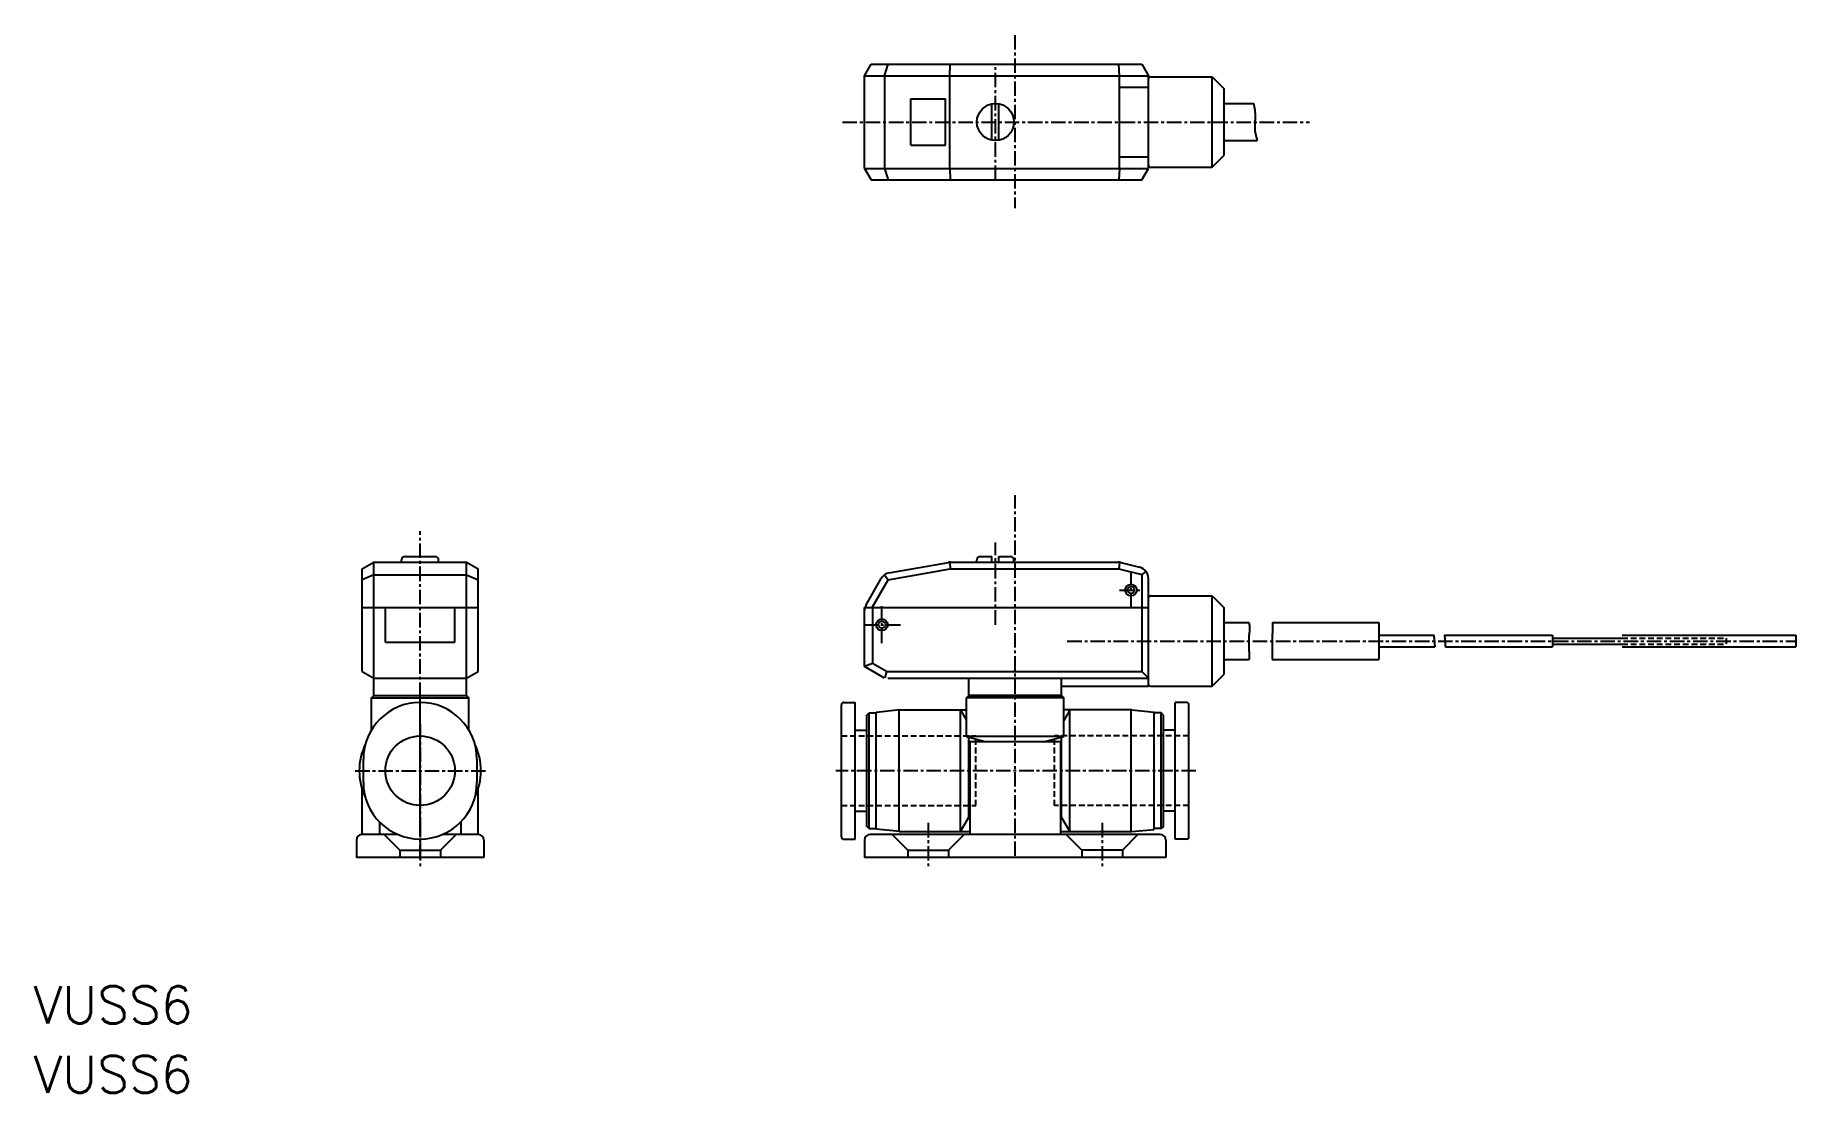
# Model space of a CAD drawing. Extents: x -12 to 140, y -15 to 77.
import ezdxf

# ---------------------------------------------------------------- set-up
doc = ezdxf.new("R2010")
doc.units = 0
doc.linetypes.add('CENTER', pattern=[2, 1.25, -0.25, 0.25, -0.25])
doc.linetypes.add('DASHED', pattern=[0.75, 0.5, -0.25])
doc.layers.get('0').update_dxf_attribs({"linetype": 'CONTINUOUS'})
doc.layers.add('CENTER', color=1, linetype='CENTER')
doc.styles.get("Standard").update_dxf_attribs({"font": 'txt.shx'})

msp = doc.modelspace()

# ---------------------------------------------------------------- linework, layer by layer
at = {"color": 7, "linetype": 'CONTINUOUS'}
for p, q in [((59.64, 73.29), (60.22, 74.29)), ((59.64, 73.29), (84.14, 73.29)), ((59.64, 65.29), (59.64, 73.29)), ((60.22, 74.29), (83.56, 74.29)), ((61.37, 73.29), (61.68, 74.29)), ((61.37, 73.29), (61.37, 65.29)), ((66.99, 73.29), (67.04, 74.29)), ((66.99, 65.29), (66.99, 73.29)), ((81.64, 73.29), (81.58, 74.29)), ((81.64, 72.29), (81.64, 73.29)), ((83.56, 74.29), (84.14, 73.29)), ((84.14, 65.29), (84.14, 73.29)), ((84.34, 73.19), (89.64, 73.19)), ((89.64, 73.19), (90.64, 72.19)), ((89.64, 65.39), (89.64, 73.19)), ((81.64, 66.29), (81.64, 72.29)), ((81.64, 72.29), (84.14, 72.29)), ((90.64, 72.19), (90.64, 66.39)), ((63.64, 71.29), (66.64, 71.29)), ((63.64, 67.29), (63.64, 71.29)), ((66.64, 67.29), (66.64, 71.29)), ((70.64, 67.72), (70.64, 70.86)), ((71.24, 67.72), (71.24, 70.86)), ((90.64, 70.89), (93.22, 70.89)), ((63.64, 67.29), (66.64, 67.29)), ((90.64, 67.69), (93.53, 67.69)), ((81.64, 65.29), (81.64, 66.29)), ((81.64, 66.29), (84.14, 66.29)), ((84.34, 65.39), (89.64, 65.39)), ((89.64, 65.39), (90.64, 66.39)), ((59.64, 65.29), (60.22, 64.29)), ((59.64, 65.29), (84.14, 65.29)), ((60.22, 64.29), (83.56, 64.29)), ((61.37, 65.29), (61.68, 64.29)), ((66.99, 65.29), (67.04, 64.29)), ((81.64, 65.29), (81.58, 64.29)), ((83.56, 64.29), (84.14, 65.29)), ((16.29, 30.71), (17.29, 31.29)), ((16.29, 21.87), (16.29, 30.71)), ((17.29, 27.39), (17.29, 31.29)), ((17.29, 31.29), (25.29, 31.29)), ((19.69, 31.29), (19.69, 31.49)), ((19.99, 31.79), (22.59, 31.79)), ((22.89, 31.29), (22.89, 31.49)), ((25.29, 31.29), (26.29, 30.71)), ((25.29, 27.39), (25.29, 31.29)), ((26.29, 21.87), (26.29, 30.71)), ((61.68, 29.77), (67.04, 30.71)), ((61.77, 30.37), (66.9, 31.27)), ((66.99, 31.28), (67.04, 30.71)), ((67.04, 30.71), (81.58, 30.71)), ((67.07, 31.29), (81.52, 31.29)), ((69.34, 31.29), (69.34, 31.49)), ((69.64, 31.79), (70.64, 31.79)), ((70.64, 31.29), (70.64, 31.79)), ((71.24, 31.29), (71.24, 31.79)), ((71.24, 31.79), (72.24, 31.79)), ((72.54, 31.29), (72.54, 31.49)), ((81.64, 31.28), (81.58, 30.71)), ((81.58, 30.71), (83.56, 30.22)), ((81.76, 31.26), (83.38, 30.85)), ((83.93, 30.5), (83.56, 30.22)), ((17.29, 30.2), (16.29, 29.77)), ((17.29, 30.2), (25.29, 30.2)), ((25.29, 30.2), (26.29, 29.77)), ((59.77, 27.62), (61.08, 29.88)), ((60.31, 27.39), (61.68, 29.77)), ((61.37, 30.2), (61.68, 29.77)), ((83.56, 30.22), (83.56, 27.39)), ((84.14, 24.49), (84.14, 29.88)), ((16.29, 27.39), (26.29, 27.39)), ((17.29, 21.29), (17.29, 27.39)), ((18.29, 24.39), (18.29, 27.39)), ((24.29, 24.39), (24.29, 27.39)), ((25.29, 21.29), (25.29, 27.39)), ((59.64, 22.29), (59.64, 27.39)), ((59.64, 27.39), (84.14, 27.39)), ((60.32, 27.39), (60.32, 22.56)), ((83.56, 27.39), (83.56, 21.87)), ((84.34, 28.39), (89.64, 28.39)), ((89.64, 20.59), (89.64, 28.39)), ((89.64, 28.39), (90.64, 27.39)), ((90.64, 27.39), (90.64, 21.59)), ((90.64, 26.09), (92.8, 26.09)), ((94.84, 26.09), (104.01, 26.09)), ((104.01, 26.09), (104.01, 22.89)), ((18.29, 24.39), (24.29, 24.39)), ((84.14, 20.59), (84.14, 24.49)), ((104.01, 24.99), (108.76, 24.99)), ((109.68, 24.99), (119.01, 24.99)), ((119.01, 24.99), (119.01, 23.99)), ((119.01, 24.74), (125.01, 24.74)), ((125.01, 24.99), (140.01, 24.99)), ((140.01, 24.99), (140.01, 23.99)), ((90.64, 22.89), (92.83, 22.89)), ((94.83, 22.89), (104.01, 22.89)), ((104.01, 23.99), (108.85, 23.99)), ((109.78, 23.99), (119.01, 23.99)), ((119.01, 24.23), (125.01, 24.23)), ((125.01, 23.99), (140.01, 23.99)), ((16.29, 21.87), (17.29, 21.29)), ((17.29, 19.79), (17.29, 21.29)), ((17.29, 19.79), (17.29, 21.29)), ((17.29, 21.29), (25.29, 21.29)), ((25.29, 21.29), (26.29, 21.87)), ((25.29, 19.79), (25.29, 21.29)), ((25.29, 19.79), (25.29, 21.29)), ((60.32, 22.56), (59.64, 22.29)), ((61.37, 21.29), (59.64, 22.29)), ((61.53, 21.87), (60.32, 22.56)), ((61.53, 21.87), (61.38, 21.32)), ((61.53, 21.87), (83.56, 21.87)), ((61.64, 21.29), (84.14, 21.29)), ((68.64, 19.79), (68.64, 21.29)), ((68.64, 19.79), (68.64, 21.29)), ((76.64, 19.79), (76.64, 21.29)), ((76.64, 19.79), (76.64, 21.29)), ((83.56, 21.87), (84.14, 21.29)), ((89.64, 20.59), (90.64, 21.59)), ((17.09, 19.59), (17.29, 19.79)), ((17.29, 19.79), (17.29, 20.79)), ((17.29, 19.79), (25.29, 19.79)), ((17.29, 19.79), (25.29, 19.79)), ((17.29, 19.79), (25.29, 19.79)), ((25.29, 19.79), (25.29, 20.79)), ((25.29, 19.79), (25.49, 19.59)), ((68.64, 19.79), (68.44, 19.59)), ((68.44, 19.59), (68.64, 19.79)), ((68.62, 19.79), (76.64, 19.79)), ((68.64, 19.79), (76.64, 19.79)), ((76.64, 19.79), (68.64, 19.79)), ((68.64, 19.79), (76.64, 19.79)), ((68.67, 19.79), (76.67, 19.79)), ((76.64, 19.79), (76.64, 20.59)), ((76.64, 20.59), (84.14, 20.59)), ((76.64, 19.79), (76.84, 19.59)), ((76.84, 19.59), (76.64, 19.79)), ((84.34, 20.59), (89.64, 20.59)), ((17.09, 19.59), (25.49, 19.59)), ((17.09, 16.81), (17.09, 19.59)), ((25.49, 16.81), (25.49, 19.59)), ((57.64, 7.59), (57.64, 18.99)), ((57.84, 19.19), (58.84, 19.19)), ((58.84, 7.39), (58.84, 19.19)), ((59.84, 18.09), (60.04, 18.29)), ((60.04, 18.29), (60.64, 18.29)), ((60.04, 8.29), (60.04, 18.29)), ((62.7, 18.54), (60.64, 18.33)), ((60.64, 8.24), (60.64, 18.34)), ((62.64, 8.04), (62.64, 18.54)), ((62.64, 18.54), (68.44, 18.54)), ((67.92, 8.04), (67.92, 18.54)), ((67.92, 18.54), (68.44, 17.63)), ((68.44, 16.24), (68.44, 19.59)), ((76.84, 19.59), (68.44, 19.59)), ((68.44, 18.54), (68.44, 19.59)), ((76.84, 18.54), (76.84, 19.59)), ((76.84, 16.24), (76.84, 19.59)), ((77.36, 18.54), (76.84, 17.63)), ((82.7, 18.54), (76.84, 18.54)), ((77.36, 8.04), (77.36, 18.54)), ((82.64, 8.04), (82.64, 18.54)), ((82.7, 18.54), (84.64, 18.34)), ((84.64, 8.23), (84.64, 18.34)), ((85.24, 18.29), (84.64, 18.29)), ((85.44, 18.09), (85.24, 18.29)), ((85.24, 8.29), (85.24, 18.29)), ((86.44, 7.39), (86.44, 19.19)), ((87.44, 19.19), (86.44, 19.19)), ((87.64, 7.59), (87.64, 18.99)), ((58.84, 16.79), (59.84, 16.79)), ((59.84, 8.49), (59.84, 18.09)), ((85.44, 8.49), (85.44, 18.09)), ((86.44, 16.79), (85.44, 16.79)), ((68.44, 16.24), (70.18, 15.79)), ((76.84, 16.24), (68.44, 16.24)), ((68.64, 9.29), (68.64, 16.19)), ((76.54, 15.79), (68.74, 15.79)), ((68.74, 15.79), (68.74, 7.79)), ((75.1, 15.79), (76.84, 16.24)), ((76.54, 15.79), (76.54, 7.79)), ((76.64, 9.29), (76.64, 16.19)), ((16.39, 12.29), (16.39, 14.29)), ((26.19, 14.29), (26.19, 12.29)), ((16.29, 7.79), (16.29, 11.69)), ((26.29, 7.79), (26.29, 11.81)), ((58.84, 9.79), (59.84, 9.79)), ((67.92, 8.04), (68.64, 9.29)), ((68.74, 9.29), (68.64, 9.29)), ((76.64, 9.29), (76.54, 9.29)), ((77.36, 8.04), (76.64, 9.29)), ((86.44, 9.79), (85.44, 9.79)), ((19.35, 7.79), (16.29, 7.79)), ((17.79, 8.82), (17.79, 7.79)), ((18.19, 7.79), (19.54, 6.44)), ((24.39, 7.79), (23.04, 6.44)), ((26.29, 7.79), (23.23, 7.79)), ((24.79, 8.86), (24.79, 7.79)), ((59.84, 8.49), (60.04, 8.29)), ((60.04, 8.29), (60.64, 8.29)), ((85.14, 7.79), (60.14, 7.79)), ((62.7, 8.04), (60.64, 8.24)), ((62.04, 7.79), (63.39, 6.44)), ((62.64, 8.04), (68.74, 8.04)), ((68.24, 7.79), (66.89, 6.44)), ((76.54, 8.04), (82.7, 8.04)), ((77.04, 7.79), (78.39, 6.44)), ((83.24, 7.79), (81.89, 6.44)), ((82.7, 8.04), (84.64, 8.23)), ((85.24, 8.29), (84.64, 8.29)), ((85.44, 8.49), (85.24, 8.29)), ((15.79, 7.29), (15.79, 5.79)), ((19.54, 6.44), (23.04, 6.44)), ((19.54, 6.44), (19.54, 5.79)), ((23.04, 6.44), (23.04, 5.79)), ((26.79, 7.29), (26.79, 5.79)), ((57.84, 7.39), (58.84, 7.39)), ((59.64, 7.29), (59.64, 5.79)), ((63.39, 6.44), (66.89, 6.44)), ((63.39, 6.44), (63.39, 5.79)), ((66.89, 6.44), (66.89, 5.79)), ((81.89, 6.44), (78.39, 6.44)), ((78.39, 6.44), (78.39, 5.79)), ((81.89, 6.44), (81.89, 5.79)), ((85.64, 7.29), (85.64, 5.79)), ((87.44, 7.39), (86.44, 7.39)), ((26.79, 5.79), (15.79, 5.79)), ((85.64, 5.79), (59.64, 5.79))]:
    msp.add_line(p, q, dxfattribs=at)
at = {"color": 3, "linetype": 'DASHED'}
for p, q in [((125.01, 24.74), (134.01, 24.74)), ((134.01, 24.74), (134.01, 24.23)), ((125.01, 24.23), (134.01, 24.23)), ((57.64, 16.29), (69.24, 16.29)), ((69.24, 10.29), (69.24, 16.29)), ((76.04, 10.29), (76.04, 16.29)), ((87.64, 16.29), (76.04, 16.29)), ((57.64, 10.29), (69.24, 10.29)), ((87.64, 10.29), (76.04, 10.29))]:
    msp.add_line(p, q, dxfattribs=at)
at = {"color": 7, "linetype": 'CONTINUOUS'}
for points in [[(93.22, 70.89, 0), (93.22, 70.88, 0), (93.22, 70.86, 0), (93.23, 70.85, 0), (93.23, 70.84, 0), (93.23, 70.83, 0), (93.23, 70.81, 0), (93.24, 70.8, 0), (93.24, 70.79, 0), (93.24, 70.78, 0), (93.24, 70.76, 0), (93.25, 70.75, 0), (93.25, 70.74, 0), (93.25, 70.73, 0), (93.25, 70.71, 0), (93.26, 70.7, 0), (93.26, 70.69, 0), (93.26, 70.68, 0), (93.26, 70.67, 0), (93.27, 70.65, 0), (93.27, 70.64, 0), (93.27, 70.63, 0), (93.27, 70.61, 0), (93.28, 70.6, 0), (93.28, 70.59, 0), (93.28, 70.58, 0), (93.28, 70.56, 0), (93.28, 70.55, 0), (93.29, 70.54, 0), (93.29, 70.53, 0), (93.29, 70.51, 0), (93.29, 70.5, 0), (93.29, 70.49, 0), (93.3, 70.48, 0), (93.3, 70.46, 0), (93.3, 70.45, 0), (93.3, 70.44, 0), (93.3, 70.43, 0), (93.3, 70.41, 0), (93.31, 70.4, 0), (93.31, 70.39, 0), (93.31, 70.38, 0), (93.31, 70.36, 0), (93.31, 70.35, 0), (93.31, 70.34, 0), (93.32, 70.33, 0), (93.32, 70.31, 0), (93.32, 70.3, 0), (93.32, 70.29, 0), (93.32, 70.28, 0), (93.32, 70.26, 0), (93.32, 70.25, 0), (93.32, 70.24, 0), (93.33, 70.23, 0), (93.33, 70.21, 0), (93.33, 70.2, 0), (93.33, 70.19, 0), (93.33, 70.17, 0), (93.33, 70.16, 0), (93.33, 70.15, 0), (93.33, 70.14, 0), (93.33, 70.12, 0), (93.33, 70.11, 0), (93.34, 70.1, 0), (93.34, 70.09, 0), (93.34, 70.07, 0), (93.34, 70.06, 0), (93.34, 70.05, 0), (93.34, 70.04, 0), (93.34, 70.02, 0), (93.34, 70.01, 0), (93.34, 70, 0), (93.34, 69.99, 0), (93.34, 69.97, 0), (93.34, 69.96, 0), (93.34, 69.95, 0), (93.34, 69.93, 0), (93.34, 69.92, 0), (93.34, 69.91, 0), (93.34, 69.9, 0), (93.34, 69.88, 0), (93.34, 69.87, 0), (93.34, 69.86, 0), (93.34, 69.85, 0), (93.34, 69.83, 0), (93.34, 69.82, 0), (93.34, 69.81, 0), (93.34, 69.8, 0), (93.34, 69.78, 0), (93.34, 69.77, 0), (93.34, 69.76, 0), (93.34, 69.74, 0), (93.34, 69.73, 0), (93.34, 69.72, 0), (93.34, 69.71, 0), (93.34, 69.69, 0), (93.34, 69.68, 0), (93.34, 69.67, 0), (93.34, 69.66, 0), (93.34, 69.64, 0), (93.34, 69.63, 0), (93.34, 69.62, 0), (93.34, 69.61, 0), (93.34, 69.59, 0), (93.34, 69.58, 0), (93.34, 69.57, 0), (93.34, 69.55, 0), (93.34, 69.54, 0), (93.34, 69.53, 0), (93.34, 69.52, 0), (93.34, 69.5, 0), (93.34, 69.49, 0), (93.34, 69.48, 0), (93.34, 69.47, 0), (93.34, 69.45, 0), (93.34, 69.44, 0), (93.33, 69.43, 0), (93.33, 69.41, 0), (93.33, 69.4, 0), (93.33, 69.39, 0), (93.33, 69.38, 0), (93.33, 69.36, 0), (93.33, 69.35, 0), (93.33, 69.34, 0), (93.33, 69.33, 0), (93.33, 69.31, 0), (93.33, 69.3, 0), (93.33, 69.29, 0), (93.33, 69.27, 0), (93.33, 69.26, 0), (93.33, 69.25, 0), (93.33, 69.24, 0), (93.33, 69.22, 0), (93.32, 69.21, 0), (93.32, 69.2, 0), (93.32, 69.19, 0), (93.32, 69.17, 0), (93.32, 69.16, 0), (93.32, 69.15, 0), (93.32, 69.13, 0), (93.32, 69.12, 0), (93.32, 69.11, 0), (93.32, 69.1, 0), (93.32, 69.08, 0), (93.32, 69.07, 0), (93.32, 69.06, 0), (93.32, 69.05, 0), (93.32, 69.03, 0), (93.31, 69.02, 0), (93.31, 69.01, 0), (93.31, 68.99, 0), (93.31, 68.98, 0), (93.31, 68.97, 0), (93.31, 68.96, 0), (93.31, 68.94, 0), (93.31, 68.93, 0), (93.31, 68.92, 0), (93.31, 68.91, 0), (93.31, 68.89, 0), (93.31, 68.88, 0), (93.31, 68.87, 0), (93.31, 68.85, 0), (93.31, 68.84, 0), (93.31, 68.83, 0), (93.31, 68.82, 0), (93.31, 68.8, 0), (93.31, 68.79, 0), (93.31, 68.78, 0), (93.31, 68.77, 0), (93.31, 68.75, 0), (93.31, 68.74, 0), (93.31, 68.73, 0), (93.31, 68.72, 0), (93.31, 68.7, 0), (93.31, 68.69, 0), (93.32, 68.68, 0), (93.32, 68.66, 0), (93.32, 68.65, 0), (93.32, 68.64, 0), (93.32, 68.63, 0), (93.32, 68.61, 0), (93.32, 68.6, 0), (93.32, 68.59, 0), (93.32, 68.58, 0), (93.32, 68.56, 0), (93.33, 68.55, 0), (93.33, 68.54, 0), (93.33, 68.53, 0), (93.33, 68.51, 0), (93.33, 68.5, 0), (93.33, 68.49, 0), (93.34, 68.48, 0), (93.34, 68.46, 0), (93.34, 68.45, 0), (93.34, 68.44, 0), (93.35, 68.43, 0), (93.35, 68.42, 0), (93.35, 68.4, 0), (93.35, 68.39, 0), (93.36, 68.38, 0), (93.36, 68.37, 0), (93.36, 68.35, 0), (93.36, 68.34, 0), (93.37, 68.33, 0), (93.37, 68.32, 0), (93.37, 68.3, 0), (93.37, 68.29, 0), (93.38, 68.28, 0), (93.38, 68.27, 0), (93.38, 68.25, 0), (93.39, 68.24, 0), (93.39, 68.23, 0), (93.39, 68.22, 0), (93.4, 68.21, 0), (93.4, 68.19, 0), (93.4, 68.18, 0), (93.41, 68.17, 0), (93.41, 68.16, 0), (93.41, 68.14, 0), (93.42, 68.13, 0), (93.42, 68.12, 0), (93.42, 68.11, 0), (93.43, 68.09, 0), (93.43, 68.08, 0), (93.43, 68.07, 0), (93.44, 68.06, 0), (93.44, 68.05, 0), (93.44, 68.03, 0), (93.45, 68.02, 0), (93.45, 68.01, 0), (93.45, 68, 0), (93.46, 67.98, 0), (93.46, 67.97, 0), (93.46, 67.96, 0), (93.47, 67.95, 0), (93.47, 67.93, 0), (93.47, 67.92, 0), (93.48, 67.91, 0), (93.48, 67.9, 0), (93.48, 67.89, 0), (93.49, 67.87, 0), (93.49, 67.86, 0), (93.49, 67.85, 0), (93.5, 67.84, 0), (93.5, 67.82, 0), (93.5, 67.81, 0), (93.51, 67.8, 0), (93.51, 67.79, 0), (93.51, 67.77, 0), (93.51, 67.76, 0), (93.52, 67.75, 0), (93.52, 67.74, 0), (93.52, 67.73, 0), (93.53, 67.71, 0), (93.53, 67.7, 0), (93.53, 67.69, 0)], [(92.8, 26.09, 0), (92.81, 26.07, 0), (92.81, 26.06, 0), (92.81, 26.05, 0), (92.82, 26.03, 0), (92.82, 26.02, 0), (92.82, 26.01, 0), (92.83, 25.99, 0), (92.83, 25.98, 0), (92.83, 25.96, 0), (92.84, 25.95, 0), (92.84, 25.94, 0), (92.84, 25.92, 0), (92.84, 25.91, 0), (92.84, 25.89, 0), (92.85, 25.88, 0), (92.85, 25.86, 0), (92.85, 25.85, 0), (92.85, 25.84, 0), (92.85, 25.82, 0), (92.86, 25.81, 0), (92.86, 25.79, 0), (92.86, 25.78, 0), (92.86, 25.77, 0), (92.86, 25.75, 0), (92.86, 25.74, 0), (92.86, 25.72, 0), (92.86, 25.71, 0), (92.86, 25.69, 0), (92.86, 25.68, 0), (92.86, 25.67, 0), (92.86, 25.65, 0), (92.86, 25.64, 0), (92.86, 25.62, 0), (92.86, 25.61, 0), (92.86, 25.59, 0), (92.86, 25.58, 0), (92.86, 25.56, 0), (92.86, 25.55, 0), (92.86, 25.54, 0), (92.86, 25.52, 0), (92.86, 25.51, 0), (92.86, 25.49, 0), (92.86, 25.48, 0), (92.86, 25.46, 0), (92.86, 25.45, 0), (92.86, 25.44, 0), (92.86, 25.42, 0), (92.86, 25.41, 0), (92.86, 25.39, 0), (92.86, 25.38, 0), (92.85, 25.36, 0), (92.85, 25.35, 0), (92.85, 25.33, 0), (92.85, 25.32, 0), (92.85, 25.3, 0), (92.85, 25.29, 0), (92.85, 25.28, 0), (92.85, 25.26, 0), (92.85, 25.25, 0), (92.84, 25.23, 0), (92.84, 25.22, 0), (92.84, 25.2, 0), (92.84, 25.19, 0), (92.84, 25.17, 0), (92.84, 25.16, 0), (92.84, 25.15, 0), (92.84, 25.13, 0), (92.83, 25.12, 0), (92.83, 25.1, 0), (92.83, 25.09, 0), (92.83, 25.07, 0), (92.83, 25.06, 0), (92.83, 25.04, 0), (92.83, 25.03, 0), (92.83, 25.01, 0), (92.83, 25, 0), (92.82, 24.99, 0), (92.82, 24.97, 0), (92.82, 24.96, 0), (92.82, 24.94, 0), (92.82, 24.93, 0), (92.82, 24.91, 0), (92.82, 24.9, 0), (92.82, 24.88, 0), (92.82, 24.87, 0), (92.82, 24.86, 0), (92.82, 24.84, 0), (92.82, 24.83, 0), (92.82, 24.81, 0), (92.82, 24.8, 0), (92.81, 24.78, 0), (92.81, 24.77, 0), (92.81, 24.75, 0), (92.81, 24.74, 0), (92.81, 24.73, 0), (92.81, 24.71, 0), (92.81, 24.7, 0), (92.81, 24.68, 0), (92.81, 24.67, 0), (92.81, 24.65, 0), (92.81, 24.64, 0), (92.81, 24.63, 0), (92.81, 24.61, 0), (92.81, 24.6, 0), (92.81, 24.58, 0), (92.81, 24.57, 0), (92.81, 24.55, 0), (92.81, 24.54, 0), (92.81, 24.52, 0), (92.81, 24.51, 0), (92.81, 24.5, 0), (92.81, 24.48, 0), (92.81, 24.47, 0), (92.81, 24.45, 0), (92.81, 24.44, 0), (92.81, 24.42, 0), (92.81, 24.41, 0), (92.81, 24.4, 0), (92.81, 24.38, 0), (92.81, 24.37, 0), (92.81, 24.35, 0), (92.81, 24.34, 0), (92.81, 24.32, 0), (92.81, 24.31, 0), (92.81, 24.3, 0), (92.81, 24.28, 0), (92.81, 24.27, 0), (92.81, 24.25, 0), (92.81, 24.24, 0), (92.81, 24.22, 0), (92.81, 24.21, 0), (92.81, 24.19, 0), (92.81, 24.18, 0), (92.81, 24.17, 0), (92.81, 24.15, 0), (92.81, 24.14, 0), (92.81, 24.12, 0), (92.81, 24.11, 0), (92.81, 24.09, 0), (92.81, 24.08, 0), (92.81, 24.07, 0), (92.82, 24.05, 0), (92.82, 24.04, 0), (92.82, 24.02, 0), (92.82, 24.01, 0), (92.82, 23.99, 0), (92.82, 23.98, 0), (92.82, 23.97, 0), (92.82, 23.95, 0), (92.82, 23.94, 0), (92.82, 23.92, 0), (92.82, 23.91, 0), (92.82, 23.89, 0), (92.82, 23.88, 0), (92.82, 23.87, 0), (92.82, 23.85, 0), (92.82, 23.84, 0), (92.82, 23.82, 0), (92.82, 23.81, 0), (92.82, 23.79, 0), (92.82, 23.78, 0), (92.82, 23.77, 0), (92.82, 23.75, 0), (92.82, 23.74, 0), (92.82, 23.72, 0), (92.82, 23.71, 0), (92.82, 23.69, 0), (92.82, 23.68, 0), (92.82, 23.66, 0), (92.82, 23.65, 0), (92.82, 23.64, 0), (92.82, 23.62, 0), (92.83, 23.61, 0), (92.83, 23.59, 0), (92.83, 23.58, 0), (92.83, 23.56, 0), (92.83, 23.55, 0), (92.83, 23.54, 0), (92.83, 23.52, 0), (92.83, 23.51, 0), (92.83, 23.49, 0), (92.83, 23.48, 0), (92.83, 23.46, 0), (92.83, 23.45, 0), (92.83, 23.44, 0), (92.83, 23.42, 0), (92.83, 23.41, 0), (92.83, 23.39, 0), (92.83, 23.38, 0), (92.83, 23.36, 0), (92.83, 23.35, 0), (92.83, 23.33, 0), (92.83, 23.32, 0), (92.83, 23.31, 0), (92.83, 23.29, 0), (92.83, 23.28, 0), (92.83, 23.26, 0), (92.83, 23.25, 0), (92.83, 23.23, 0), (92.83, 23.22, 0), (92.83, 23.21, 0), (92.83, 23.19, 0), (92.83, 23.18, 0), (92.83, 23.16, 0), (92.83, 23.15, 0), (92.83, 23.13, 0), (92.83, 23.12, 0), (92.83, 23.1, 0), (92.83, 23.09, 0), (92.83, 23.08, 0), (92.83, 23.06, 0), (92.83, 23.05, 0), (92.83, 23.03, 0), (92.83, 23.02, 0), (92.83, 23, 0), (92.83, 22.99, 0), (92.83, 22.98, 0), (92.83, 22.96, 0), (92.83, 22.95, 0), (92.83, 22.93, 0), (92.83, 22.92, 0), (92.83, 22.9, 0), (92.83, 22.89, 0)], [(94.84, 26.09, 0), (94.84, 26.07, 0), (94.84, 26.06, 0), (94.84, 26.05, 0), (94.84, 26.03, 0), (94.84, 26.02, 0), (94.85, 26, 0), (94.85, 25.99, 0), (94.85, 25.97, 0), (94.85, 25.96, 0), (94.85, 25.95, 0), (94.85, 25.93, 0), (94.85, 25.92, 0), (94.85, 25.9, 0), (94.85, 25.89, 0), (94.85, 25.87, 0), (94.85, 25.86, 0), (94.86, 25.85, 0), (94.86, 25.83, 0), (94.86, 25.82, 0), (94.86, 25.8, 0), (94.86, 25.79, 0), (94.86, 25.77, 0), (94.86, 25.76, 0), (94.86, 25.75, 0), (94.86, 25.73, 0), (94.86, 25.72, 0), (94.86, 25.7, 0), (94.86, 25.69, 0), (94.86, 25.67, 0), (94.86, 25.66, 0), (94.86, 25.65, 0), (94.86, 25.63, 0), (94.86, 25.62, 0), (94.86, 25.6, 0), (94.86, 25.59, 0), (94.86, 25.57, 0), (94.86, 25.56, 0), (94.86, 25.54, 0), (94.86, 25.53, 0), (94.86, 25.52, 0), (94.85, 25.5, 0), (94.85, 25.49, 0), (94.85, 25.47, 0), (94.85, 25.46, 0), (94.85, 25.44, 0), (94.85, 25.43, 0), (94.85, 25.42, 0), (94.85, 25.4, 0), (94.85, 25.39, 0), (94.85, 25.37, 0), (94.85, 25.36, 0), (94.85, 25.34, 0), (94.85, 25.33, 0), (94.85, 25.31, 0), (94.85, 25.3, 0), (94.85, 25.29, 0), (94.84, 25.27, 0), (94.84, 25.26, 0), (94.84, 25.24, 0), (94.84, 25.23, 0), (94.84, 25.21, 0), (94.84, 25.2, 0), (94.84, 25.19, 0), (94.84, 25.17, 0), (94.84, 25.16, 0), (94.84, 25.14, 0), (94.84, 25.13, 0), (94.83, 25.11, 0), (94.83, 25.1, 0), (94.83, 25.08, 0), (94.83, 25.07, 0), (94.83, 25.06, 0), (94.83, 25.04, 0), (94.83, 25.03, 0), (94.83, 25.01, 0), (94.83, 25, 0), (94.83, 24.98, 0), (94.83, 24.97, 0), (94.83, 24.96, 0), (94.82, 24.94, 0), (94.82, 24.93, 0), (94.82, 24.91, 0), (94.82, 24.9, 0), (94.82, 24.88, 0), (94.82, 24.87, 0), (94.82, 24.85, 0), (94.82, 24.84, 0), (94.82, 24.83, 0), (94.82, 24.81, 0), (94.82, 24.8, 0), (94.82, 24.78, 0), (94.82, 24.77, 0), (94.82, 24.75, 0), (94.82, 24.74, 0), (94.82, 24.73, 0), (94.81, 24.71, 0), (94.81, 24.7, 0), (94.81, 24.68, 0), (94.81, 24.67, 0), (94.81, 24.65, 0), (94.81, 24.64, 0), (94.81, 24.62, 0), (94.81, 24.61, 0), (94.81, 24.6, 0), (94.81, 24.58, 0), (94.81, 24.57, 0), (94.81, 24.55, 0), (94.81, 24.54, 0), (94.81, 24.52, 0), (94.81, 24.51, 0), (94.81, 24.5, 0), (94.81, 24.48, 0), (94.81, 24.47, 0), (94.81, 24.45, 0), (94.81, 24.44, 0), (94.81, 24.42, 0), (94.81, 24.41, 0), (94.81, 24.4, 0), (94.81, 24.38, 0), (94.81, 24.37, 0), (94.81, 24.35, 0), (94.81, 24.34, 0), (94.81, 24.32, 0), (94.81, 24.31, 0), (94.81, 24.3, 0), (94.81, 24.28, 0), (94.81, 24.27, 0), (94.81, 24.25, 0), (94.81, 24.24, 0), (94.81, 24.22, 0), (94.81, 24.21, 0), (94.81, 24.19, 0), (94.81, 24.18, 0), (94.81, 24.17, 0), (94.81, 24.15, 0), (94.81, 24.14, 0), (94.81, 24.12, 0), (94.81, 24.11, 0), (94.81, 24.09, 0), (94.81, 24.08, 0), (94.81, 24.07, 0), (94.82, 24.05, 0), (94.82, 24.04, 0), (94.82, 24.02, 0), (94.82, 24.01, 0), (94.82, 23.99, 0), (94.82, 23.98, 0), (94.82, 23.97, 0), (94.82, 23.95, 0), (94.82, 23.94, 0), (94.82, 23.92, 0), (94.82, 23.91, 0), (94.82, 23.89, 0), (94.82, 23.88, 0), (94.82, 23.86, 0), (94.82, 23.85, 0), (94.82, 23.84, 0), (94.82, 23.82, 0), (94.82, 23.81, 0), (94.82, 23.79, 0), (94.82, 23.78, 0), (94.82, 23.76, 0), (94.82, 23.75, 0), (94.82, 23.74, 0), (94.82, 23.72, 0), (94.82, 23.71, 0), (94.82, 23.69, 0), (94.82, 23.68, 0), (94.82, 23.66, 0), (94.82, 23.65, 0), (94.82, 23.64, 0), (94.83, 23.62, 0), (94.83, 23.61, 0), (94.83, 23.59, 0), (94.83, 23.58, 0), (94.83, 23.56, 0), (94.83, 23.55, 0), (94.83, 23.53, 0), (94.83, 23.52, 0), (94.83, 23.51, 0), (94.83, 23.49, 0), (94.83, 23.48, 0), (94.83, 23.46, 0), (94.83, 23.45, 0), (94.83, 23.43, 0), (94.83, 23.42, 0), (94.83, 23.41, 0), (94.83, 23.39, 0), (94.83, 23.38, 0), (94.83, 23.36, 0), (94.83, 23.35, 0), (94.83, 23.33, 0), (94.83, 23.32, 0), (94.83, 23.31, 0), (94.83, 23.29, 0), (94.83, 23.28, 0), (94.83, 23.26, 0), (94.83, 23.25, 0), (94.83, 23.23, 0), (94.83, 23.22, 0), (94.83, 23.2, 0), (94.83, 23.19, 0), (94.83, 23.18, 0), (94.83, 23.16, 0), (94.83, 23.15, 0), (94.83, 23.13, 0), (94.83, 23.12, 0), (94.83, 23.1, 0), (94.83, 23.09, 0), (94.83, 23.08, 0), (94.83, 23.06, 0), (94.83, 23.05, 0), (94.83, 23.03, 0), (94.83, 23.02, 0), (94.83, 23, 0), (94.83, 22.99, 0), (94.83, 22.98, 0), (94.83, 22.96, 0), (94.83, 22.95, 0), (94.83, 22.93, 0), (94.83, 22.92, 0), (94.83, 22.9, 0), (94.83, 22.89, 0)], [(108.75, 24.99, 0), (108.76, 24.98, 0), (108.76, 24.98, 0), (108.76, 24.97, 0), (108.76, 24.97, 0), (108.76, 24.96, 0), (108.76, 24.96, 0), (108.76, 24.95, 0), (108.76, 24.95, 0), (108.76, 24.94, 0), (108.76, 24.94, 0), (108.76, 24.93, 0), (108.77, 24.93, 0), (108.77, 24.92, 0), (108.77, 24.92, 0), (108.77, 24.91, 0), (108.77, 24.91, 0), (108.77, 24.9, 0), (108.77, 24.89, 0), (108.77, 24.89, 0), (108.77, 24.88, 0), (108.77, 24.88, 0), (108.77, 24.87, 0), (108.77, 24.87, 0), (108.77, 24.86, 0), (108.78, 24.86, 0), (108.78, 24.85, 0), (108.78, 24.85, 0), (108.78, 24.84, 0), (108.78, 24.84, 0), (108.78, 24.83, 0), (108.78, 24.83, 0), (108.78, 24.82, 0), (108.78, 24.82, 0), (108.78, 24.81, 0), (108.78, 24.81, 0), (108.78, 24.8, 0), (108.78, 24.8, 0), (108.78, 24.79, 0), (108.78, 24.79, 0), (108.79, 24.78, 0), (108.79, 24.77, 0), (108.79, 24.77, 0), (108.79, 24.76, 0), (108.79, 24.76, 0), (108.79, 24.75, 0), (108.79, 24.75, 0), (108.79, 24.74, 0), (108.79, 24.74, 0), (108.79, 24.73, 0), (108.79, 24.73, 0), (108.79, 24.72, 0), (108.79, 24.72, 0), (108.8, 24.71, 0), (108.8, 24.71, 0), (108.8, 24.7, 0), (108.8, 24.7, 0), (108.8, 24.69, 0), (108.8, 24.69, 0), (108.8, 24.68, 0), (108.8, 24.68, 0), (108.8, 24.67, 0), (108.8, 24.67, 0), (108.8, 24.66, 0), (108.8, 24.65, 0), (108.8, 24.65, 0), (108.8, 24.64, 0), (108.8, 24.64, 0), (108.8, 24.63, 0), (108.81, 24.63, 0), (108.81, 24.62, 0), (108.81, 24.62, 0), (108.81, 24.61, 0), (108.81, 24.61, 0), (108.81, 24.6, 0), (108.81, 24.6, 0), (108.81, 24.59, 0), (108.81, 24.59, 0), (108.81, 24.58, 0), (108.81, 24.58, 0), (108.81, 24.57, 0), (108.81, 24.57, 0), (108.81, 24.56, 0), (108.81, 24.56, 0), (108.81, 24.55, 0), (108.81, 24.55, 0), (108.81, 24.54, 0), (108.81, 24.53, 0), (108.81, 24.53, 0), (108.82, 24.52, 0), (108.82, 24.52, 0), (108.82, 24.51, 0), (108.82, 24.51, 0), (108.82, 24.5, 0), (108.82, 24.5, 0), (108.82, 24.49, 0), (108.82, 24.49, 0), (108.82, 24.48, 0), (108.82, 24.48, 0), (108.82, 24.47, 0), (108.82, 24.47, 0), (108.82, 24.46, 0), (108.82, 24.46, 0), (108.82, 24.45, 0), (108.82, 24.45, 0), (108.82, 24.44, 0), (108.82, 24.43, 0), (108.83, 24.43, 0), (108.83, 24.42, 0), (108.83, 24.42, 0), (108.83, 24.41, 0), (108.83, 24.41, 0), (108.83, 24.4, 0), (108.83, 24.4, 0), (108.83, 24.39, 0), (108.83, 24.39, 0), (108.83, 24.38, 0), (108.83, 24.38, 0), (108.83, 24.37, 0), (108.83, 24.37, 0), (108.83, 24.36, 0), (108.83, 24.36, 0), (108.83, 24.35, 0), (108.83, 24.35, 0), (108.83, 24.34, 0), (108.83, 24.34, 0), (108.83, 24.33, 0), (108.83, 24.32, 0), (108.83, 24.32, 0), (108.83, 24.31, 0), (108.83, 24.31, 0), (108.83, 24.3, 0), (108.84, 24.3, 0), (108.84, 24.29, 0), (108.84, 24.29, 0), (108.84, 24.28, 0), (108.84, 24.28, 0), (108.84, 24.27, 0), (108.84, 24.27, 0), (108.84, 24.26, 0), (108.84, 24.26, 0), (108.84, 24.25, 0), (108.84, 24.25, 0), (108.84, 24.24, 0), (108.84, 24.24, 0), (108.84, 24.23, 0), (108.84, 24.23, 0), (108.84, 24.22, 0), (108.84, 24.21, 0), (108.84, 24.21, 0), (108.84, 24.2, 0), (108.84, 24.2, 0), (108.84, 24.19, 0), (108.84, 24.19, 0), (108.84, 24.18, 0), (108.84, 24.18, 0), (108.84, 24.17, 0), (108.84, 24.17, 0), (108.84, 24.16, 0), (108.84, 24.16, 0), (108.84, 24.15, 0), (108.84, 24.15, 0), (108.84, 24.14, 0), (108.85, 24.14, 0), (108.85, 24.13, 0), (108.85, 24.13, 0), (108.85, 24.12, 0), (108.85, 24.11, 0), (108.85, 24.11, 0), (108.85, 24.1, 0), (108.85, 24.1, 0), (108.85, 24.09, 0), (108.85, 24.09, 0), (108.85, 24.08, 0), (108.85, 24.08, 0), (108.85, 24.07, 0), (108.85, 24.07, 0), (108.85, 24.06, 0), (108.85, 24.06, 0), (108.85, 24.05, 0), (108.85, 24.05, 0), (108.85, 24.04, 0), (108.85, 24.04, 0), (108.85, 24.03, 0), (108.85, 24.03, 0), (108.85, 24.02, 0), (108.85, 24.01, 0), (108.85, 24.01, 0), (108.85, 24, 0), (108.85, 24, 0), (108.85, 23.99, 0), (108.85, 23.99, 0)], [(109.68, 24.99, 0), (109.68, 24.98, 0), (109.68, 24.98, 0), (109.68, 24.97, 0), (109.68, 24.97, 0), (109.68, 24.96, 0), (109.68, 24.96, 0), (109.69, 24.95, 0), (109.69, 24.95, 0), (109.69, 24.94, 0), (109.69, 24.94, 0), (109.69, 24.93, 0), (109.69, 24.93, 0), (109.69, 24.92, 0), (109.69, 24.92, 0), (109.69, 24.91, 0), (109.69, 24.91, 0), (109.69, 24.9, 0), (109.7, 24.9, 0), (109.7, 24.89, 0), (109.7, 24.89, 0), (109.7, 24.88, 0), (109.7, 24.88, 0), (109.7, 24.87, 0), (109.7, 24.86, 0), (109.7, 24.86, 0), (109.7, 24.85, 0), (109.7, 24.85, 0), (109.7, 24.84, 0), (109.7, 24.84, 0), (109.71, 24.83, 0), (109.71, 24.83, 0), (109.71, 24.82, 0), (109.71, 24.82, 0), (109.71, 24.81, 0), (109.71, 24.81, 0), (109.71, 24.8, 0), (109.71, 24.8, 0), (109.71, 24.79, 0), (109.71, 24.79, 0), (109.71, 24.78, 0), (109.71, 24.78, 0), (109.71, 24.77, 0), (109.71, 24.77, 0), (109.72, 24.76, 0), (109.72, 24.76, 0), (109.72, 24.75, 0), (109.72, 24.75, 0), (109.72, 24.74, 0), (109.72, 24.73, 0), (109.72, 24.73, 0), (109.72, 24.72, 0), (109.72, 24.72, 0), (109.72, 24.71, 0), (109.72, 24.71, 0), (109.72, 24.7, 0), (109.72, 24.7, 0), (109.72, 24.69, 0), (109.72, 24.69, 0), (109.72, 24.68, 0), (109.72, 24.68, 0), (109.72, 24.67, 0), (109.72, 24.67, 0), (109.72, 24.66, 0), (109.72, 24.66, 0), (109.72, 24.65, 0), (109.72, 24.65, 0), (109.72, 24.64, 0), (109.73, 24.63, 0), (109.73, 24.63, 0), (109.73, 24.62, 0), (109.73, 24.62, 0), (109.73, 24.61, 0), (109.73, 24.61, 0), (109.73, 24.6, 0), (109.73, 24.6, 0), (109.73, 24.59, 0), (109.73, 24.59, 0), (109.73, 24.58, 0), (109.73, 24.58, 0), (109.73, 24.57, 0), (109.73, 24.57, 0), (109.73, 24.56, 0), (109.73, 24.56, 0), (109.73, 24.55, 0), (109.73, 24.55, 0), (109.73, 24.54, 0), (109.73, 24.53, 0), (109.73, 24.53, 0), (109.73, 24.52, 0), (109.73, 24.52, 0), (109.73, 24.51, 0), (109.73, 24.51, 0), (109.73, 24.5, 0), (109.73, 24.5, 0), (109.73, 24.49, 0), (109.73, 24.49, 0), (109.73, 24.48, 0), (109.73, 24.48, 0), (109.73, 24.47, 0), (109.73, 24.47, 0), (109.73, 24.46, 0), (109.73, 24.46, 0), (109.74, 24.45, 0), (109.74, 24.44, 0), (109.74, 24.44, 0), (109.74, 24.43, 0), (109.74, 24.43, 0), (109.74, 24.42, 0), (109.74, 24.42, 0), (109.74, 24.41, 0), (109.74, 24.41, 0), (109.74, 24.4, 0), (109.74, 24.4, 0), (109.74, 24.39, 0), (109.74, 24.39, 0), (109.74, 24.38, 0), (109.74, 24.38, 0), (109.74, 24.37, 0), (109.74, 24.37, 0), (109.74, 24.36, 0), (109.74, 24.36, 0), (109.74, 24.35, 0), (109.74, 24.34, 0), (109.74, 24.34, 0), (109.74, 24.33, 0), (109.74, 24.33, 0), (109.74, 24.32, 0), (109.74, 24.32, 0), (109.74, 24.31, 0), (109.74, 24.31, 0), (109.74, 24.3, 0), (109.74, 24.3, 0), (109.75, 24.29, 0), (109.75, 24.29, 0), (109.75, 24.28, 0), (109.75, 24.28, 0), (109.75, 24.27, 0), (109.75, 24.27, 0), (109.75, 24.26, 0), (109.75, 24.26, 0), (109.75, 24.25, 0), (109.75, 24.24, 0), (109.75, 24.24, 0), (109.75, 24.23, 0), (109.75, 24.23, 0), (109.75, 24.22, 0), (109.75, 24.22, 0), (109.75, 24.21, 0), (109.75, 24.21, 0), (109.75, 24.2, 0), (109.75, 24.2, 0), (109.75, 24.19, 0), (109.75, 24.19, 0), (109.75, 24.18, 0), (109.75, 24.18, 0), (109.75, 24.17, 0), (109.75, 24.17, 0), (109.76, 24.16, 0), (109.76, 24.16, 0), (109.76, 24.15, 0), (109.76, 24.15, 0), (109.76, 24.14, 0), (109.76, 24.13, 0), (109.76, 24.13, 0), (109.76, 24.12, 0), (109.76, 24.12, 0), (109.76, 24.11, 0), (109.76, 24.11, 0), (109.76, 24.1, 0), (109.76, 24.1, 0), (109.76, 24.09, 0), (109.76, 24.09, 0), (109.76, 24.08, 0), (109.77, 24.08, 0), (109.77, 24.07, 0), (109.77, 24.07, 0), (109.77, 24.06, 0), (109.77, 24.06, 0), (109.77, 24.05, 0), (109.77, 24.05, 0), (109.77, 24.04, 0), (109.77, 24.04, 0), (109.77, 24.03, 0), (109.77, 24.02, 0), (109.77, 24.02, 0), (109.77, 24.01, 0), (109.77, 24.01, 0), (109.77, 24, 0), (109.77, 24, 0), (109.78, 23.99, 0), (109.78, 23.99, 0)]]:
    msp.add_polyline3d(points, dxfattribs=at)
for centre, radius in [((70.94, 69.29), 1.6), ((82.64, 28.89), 0.5), ((82.64, 28.89), 0.3), ((61.14, 25.89), 0.5), ((61.14, 25.89), 0.3), ((21.29, 13.29), 3)]:
    msp.add_circle(centre, radius, dxfattribs=at)
for centre, radius, start, end in [((84.34, 72.99), 0.2, 90, 180), ((84.34, 65.59), 0.2, 180, 270), ((19.99, 31.49), 0.3, 90, 180), ((22.59, 31.49), 0.3, 0, 90), ((67.07, 30.29), 1, 90, 100), ((69.64, 31.49), 0.3, 90, 180), ((72.24, 31.49), 0.3, 0, 90), ((81.52, 30.29), 1, 75.9638, 90), ((83.14, 29.88), 1, 0, 75.9638), ((61.95, 29.38), 1, 100, 150), ((60.64, 27.12), 1, 150, 180), ((84.34, 28.19), 0.2, 90, 180), ((84.34, 20.79), 0.2, 180, 270), ((21.29, 14.29), 4.9, 0, 180), ((57.84, 18.99), 0.2, 90, 180), ((87.44, 18.99), 0.2, 360, 90), ((21.29, 13.29), 5.25, 154.3056, 205.6944), ((21.29, 13.29), 5.25, 334.3056, 25.6944), ((21.29, 12.29), 4.9, 180, 0), ((16.29, 7.29), 0.5, 90, 180), ((26.29, 7.29), 0.5, 0, 90), ((60.14, 7.29), 0.5, 90, 180), ((85.14, 7.29), 0.5, 0, 90), ((57.84, 7.59), 0.2, 180, 270), ((87.44, 7.59), 0.2, 270, 360)]:
    msp.add_arc(centre, radius, start, end, dxfattribs=at)
at = {"layer": 'CENTER', "color": 1, "linetype": 'CENTER'}
for p, q in [((72.62, 76.79), (72.62, 61.86)), ((70.94, 64.29), (70.94, 74.29)), ((57.74, 69.29), (98.05, 69.29)), ((72.64, 5.93), (72.64, 37.08)), ((21.29, 5.66), (21.29, 33.96)), ((70.94, 25.89), (70.94, 32.98)), ((70.94, 25.89), (70.94, 32.98)), ((72.64, 5.93), (72.64, 31.29)), ((82.64, 27.29), (82.64, 30.49)), ((81.64, 28.89), (83.64, 28.89)), ((61.14, 24.29), (61.14, 27.49)), ((59.54, 25.89), (62.74, 25.89)), ((77.14, 24.49), (139.95, 24.49)), ((21.29, 8.49), (21.29, 20.37)), ((21.29, 17.29), (21.29, 5.29)), ((15.69, 13.29), (26.96, 13.29)), ((88.24, 13.29), (57.16, 13.29)), ((21.29, 8.79), (21.29, 4.79)), ((65.14, 8.79), (65.14, 4.79)), ((80.14, 8.79), (80.14, 4.79))]:
    msp.add_line(p, q, dxfattribs=at)

# ---------------------------------------------------------------- texts
at = {"color": 7, "linetype": 'CONTINUOUS'}
for p in [(-12.06, -8.52), (-12.06, -14.51)]:
    msp.add_text('VUSS6', height=3.2, dxfattribs=at).set_placement(p)

doc.saveas('drawing.dxf')
